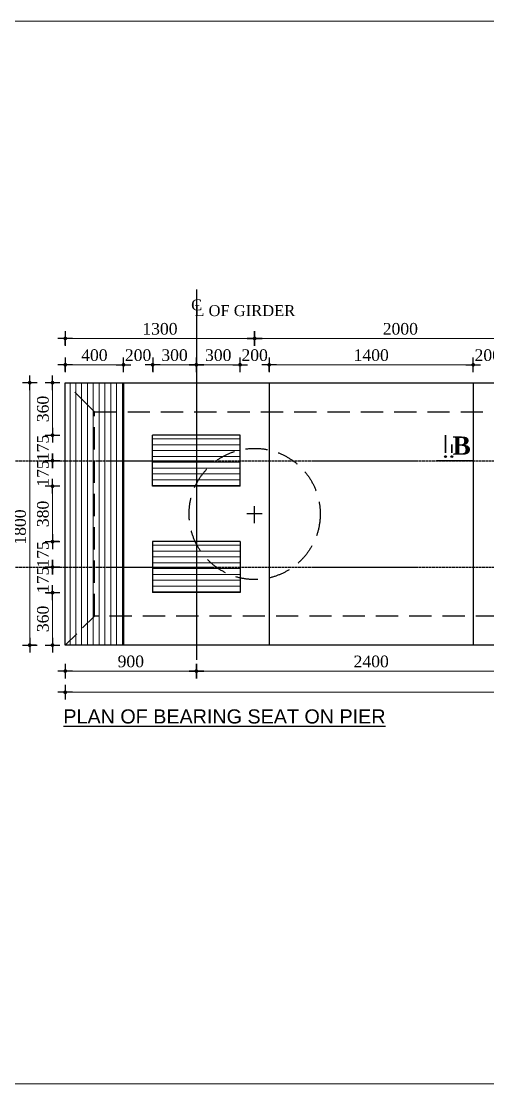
# Model space of a CAD drawing. Header units: millimetres. Extents: x -29779 to 80452, y -13100 to 39577.
# Drawn here: x 56136 to 59338, y 14511 to 21799 of the extents above; entities that cross this region are included whole.
import ezdxf

# ---------------------------------------------------------------- set-up
doc = ezdxf.new("R2010")
doc.units = ezdxf.units.MM
doc.header["$LTSCALE"] = 3
doc.linetypes.add('CENTER', pattern=[50.8, 31.75, -6.35, 6.35, -6.35])
doc.linetypes.add('DASHED', pattern=[19.05, 12.7, -6.35])
for name, color, linetype in [('Center Line', 34, 'Continuous'), ('dim', 4, 'Continuous'), ('Text', 7, 'Continuous')]:
    doc.layers.add(name, color=color, linetype=linetype)
for name, color, linetype, lineweight in [('Dimision', 4, 'Continuous', 13), ('hatch', 253, 'Continuous', 13), ('Pire Line', 11, 'Continuous', 30)]:
    doc.layers.add(name, color=color, linetype=linetype, lineweight=lineweight)
doc.styles.add('Arial', font='arial.ttf', dxfattribs={"height": 85})
doc.styles.get("Standard").update_dxf_attribs({"font": 'times.ttf'})
doc.dimstyles.new('Copy of ISO-90', dxfattribs={"dimtxt": 90, "dimasz": 0.7, "dimexe": 1, "dimexo": 60, "dimgap": 75, "dimtad": 1, "dimdec": 0, "dimlfac": -1, "dimzin": 1, "dimdsep": 46, "dimtxsty": 'Standard', "dimblk": 'DIM', "dimcen": 60, "dimclrd": 256, "dimclre": 256, "dimclrt": 256, "dimadec": 0, "dimazin": 0, "dimtfac": 1, "dimtdec": 0, "dimtix": 1, "dimtofl": 0, "dimtmove": 0, "dimatfit": 3, "dimldrblk": 'DOT', "dimfxl": 60, "dimfxlon": 1, "dimtolj": 1, "dimlwd": -1, "dimarcsym": 0})

# ---------------------------------------------------------------- blocks, each defined once
blk = doc.blocks.new('DIM')
at = {"layer": 'dim'}
for p, q in [((-101, 0), (101, 0)), ((0, -101), (0, 101))]:
    blk.add_line(p, q, dxfattribs=at)
at = {"layer": 'dim', "const_width": 25.4}
blk.add_lwpolyline([(-13, 0, 1), (13, 0, 1)], format="xyb", close=True, dxfattribs=at)
blk = doc.blocks.new('*D244')
at = {"layer": 'Defpoints', "color": 0, "linetype": 'Continuous', "ltscale": 0.1, "transparency": 16777216}
for p in [(56438.3, 17514.7), (57338.3, 17452.2), (57338.3, 17341.9)]:
    blk.add_point(p, dxfattribs=at)
at = {"layer": 'Dimision', "linetype": 'Continuous', "lineweight": -2, "ltscale": 0.1, "transparency": 16777216}
for p, q in [((56438.3, 17386.9), (56438.3, 17340.9)), ((57338.3, 17386.9), (57338.3, 17340.9))]:
    blk.add_line(p, q, dxfattribs=at)
at = {"layer": 'Dimision', "linetype": 'Continuous', "ltscale": 0.1, "transparency": 16777216}
blk.add_line((56438.8, 17341.9), (57337.8, 17341.9), dxfattribs=at)
at = {"layer": 'Dimision', "linetype": 'Continuous', "ltscale": 0.1, "transparency": 16777216, "xscale": 0.5, "yscale": 0.5, "zscale": 0.5, "rotation": 180}
blk.add_blockref('DIM', (56438.3, 17341.9), dxfattribs=at)
at = {"layer": 'Dimision', "linetype": 'Continuous', "ltscale": 0.1, "transparency": 16777216, "xscale": 0.5, "yscale": 0.5, "zscale": 0.5}
blk.add_blockref('DIM', (57338.3, 17341.9), dxfattribs=at)
at = {"layer": 'Dimision', "linetype": 'Continuous', "ltscale": 0.1, "transparency": 16777216, "insert": (56888.3, 17407.7), "char_height": 80, "attachment_point": 5}
blk.add_mtext('\\A1;900', dxfattribs=at)
blk = doc.blocks.new('_Dot')
at = {"color": 0, "linetype": 'ByBlock', "lineweight": -2}
blk.add_line((-0.5, 0), (-1, 0), dxfattribs=at)
at = {"color": 0, "linetype": 'ByBlock', "const_width": 0.5}
blk.add_lwpolyline([(-0.25, 0, 1), (0.25, 0, 1)], format="xyb", close=True, dxfattribs=at)
blk = doc.blocks.new('*D245')
at = {"layer": 'Defpoints', "color": 0, "linetype": 'Continuous', "ltscale": 0.1, "transparency": 16777216}
for p in [(57338.3, 17452.2), (59738.3, 17452.2), (59738.3, 17341.9)]:
    blk.add_point(p, dxfattribs=at)
at = {"layer": 'Dimision', "linetype": 'Continuous', "lineweight": -2, "ltscale": 0.1, "transparency": 16777216}
for p, q in [((57338.3, 17386.9), (57338.3, 17340.9)), ((59738.3, 17386.9), (59738.3, 17340.9))]:
    blk.add_line(p, q, dxfattribs=at)
at = {"layer": 'Dimision', "linetype": 'Continuous', "ltscale": 0.1, "transparency": 16777216}
blk.add_line((57338.8, 17341.9), (59737.8, 17341.9), dxfattribs=at)
at = {"layer": 'Dimision', "linetype": 'Continuous', "ltscale": 0.1, "transparency": 16777216, "xscale": 0.5, "yscale": 0.5, "zscale": 0.5, "rotation": 180}
blk.add_blockref('DIM', (57338.3, 17341.9), dxfattribs=at)
at = {"layer": 'Dimision', "linetype": 'Continuous', "ltscale": 0.1, "transparency": 16777216, "xscale": 0.5, "yscale": 0.5, "zscale": 0.5}
blk.add_blockref('DIM', (59738.3, 17341.9), dxfattribs=at)
at = {"layer": 'Dimision', "linetype": 'Continuous', "ltscale": 0.1, "transparency": 16777216, "insert": (58538.3, 17407.6), "char_height": 80, "attachment_point": 5}
blk.add_mtext('\\A1;2400', dxfattribs=at)
blk = doc.blocks.new('*D248')
at = {"layer": 'Defpoints', "color": 0, "linetype": 'Continuous', "ltscale": 0.1, "transparency": 16777216}
for p in [(56438.3, 17412.7), (63038.3, 17412.7), (63038.3, 17196.5)]:
    blk.add_point(p, dxfattribs=at)
at = {"layer": 'Dimision', "linetype": 'Continuous', "lineweight": -2, "ltscale": 0.1, "transparency": 16777216}
for p, q in [((56438.3, 17241.5), (56438.3, 17195.5)), ((63038.3, 17241.5), (63038.3, 17195.5))]:
    blk.add_line(p, q, dxfattribs=at)
at = {"layer": 'Dimision', "linetype": 'Continuous', "ltscale": 0.1, "transparency": 16777216}
blk.add_line((56438.8, 17196.5), (63037.8, 17196.5), dxfattribs=at)
at = {"layer": 'Dimision', "linetype": 'Continuous', "ltscale": 0.1, "transparency": 16777216, "xscale": 0.5, "yscale": 0.5, "zscale": 0.5, "rotation": 180}
blk.add_blockref('DIM', (56438.3, 17196.5), dxfattribs=at)
at = {"layer": 'Dimision', "linetype": 'Continuous', "ltscale": 0.1, "transparency": 16777216, "xscale": 0.5, "yscale": 0.5, "zscale": 0.5}
blk.add_blockref('DIM', (63038.3, 17196.5), dxfattribs=at)
at = {"layer": 'Dimision', "linetype": 'Continuous', "ltscale": 0.1, "transparency": 16777216, "insert": (59738.3, 17262.2), "char_height": 80, "attachment_point": 5}
blk.add_mtext('\\A1;6600', dxfattribs=at)
blk = doc.blocks.new('*D250')
at = {"layer": 'Defpoints', "color": 0, "linetype": 'Continuous', "ltscale": 0.1, "transparency": 16777216}
for p in [(57738.3, 19623.4), (56438.3, 19319.8), (57738.3, 18472.3)]:
    blk.add_point(p, dxfattribs=at)
at = {"layer": 'Dimision', "linetype": 'Continuous', "lineweight": -2, "ltscale": 0.1, "transparency": 16777216}
for p, q in [((56438.3, 19578.4), (56438.3, 19624.4)), ((57738.3, 19578.4), (57738.3, 19624.4))]:
    blk.add_line(p, q, dxfattribs=at)
at = {"layer": 'Dimision', "linetype": 'Continuous', "ltscale": 0.1, "transparency": 16777216}
blk.add_line((56438.8, 19623.4), (57737.8, 19623.4), dxfattribs=at)
at = {"layer": 'Dimision', "linetype": 'Continuous', "ltscale": 0.1, "transparency": 16777216, "xscale": 0.5, "yscale": 0.5, "zscale": 0.5, "rotation": 180}
blk.add_blockref('DIM', (56438.3, 19623.4), dxfattribs=at)
at = {"layer": 'Dimision', "linetype": 'Continuous', "ltscale": 0.1, "transparency": 16777216, "xscale": 0.5, "yscale": 0.5, "zscale": 0.5}
blk.add_blockref('DIM', (57738.3, 19623.4), dxfattribs=at)
at = {"layer": 'Dimision', "linetype": 'Continuous', "ltscale": 0.1, "transparency": 16777216, "insert": (57088.3, 19689.1), "char_height": 80, "attachment_point": 5}
blk.add_mtext('\\A1;1300', dxfattribs=at)
blk = doc.blocks.new('*D251')
at = {"layer": 'Defpoints', "color": 0, "linetype": 'Continuous', "ltscale": 0.1, "transparency": 16777216}
for p in [(59738.3, 19623.4), (57738.3, 18472.3), (59738.3, 18472.3)]:
    blk.add_point(p, dxfattribs=at)
at = {"layer": 'Dimision', "linetype": 'Continuous', "lineweight": -2, "ltscale": 0.1, "transparency": 16777216}
for p, q in [((57738.3, 19578.4), (57738.3, 19624.4)), ((59738.3, 19578.4), (59738.3, 19624.4))]:
    blk.add_line(p, q, dxfattribs=at)
at = {"layer": 'Dimision', "linetype": 'Continuous', "ltscale": 0.1, "transparency": 16777216}
blk.add_line((57738.8, 19623.4), (59737.8, 19623.4), dxfattribs=at)
at = {"layer": 'Dimision', "linetype": 'Continuous', "ltscale": 0.1, "transparency": 16777216, "xscale": 0.5, "yscale": 0.5, "zscale": 0.5, "rotation": 180}
blk.add_blockref('DIM', (57738.3, 19623.4), dxfattribs=at)
at = {"layer": 'Dimision', "linetype": 'Continuous', "ltscale": 0.1, "transparency": 16777216, "xscale": 0.5, "yscale": 0.5, "zscale": 0.5}
blk.add_blockref('DIM', (59738.3, 19623.4), dxfattribs=at)
at = {"layer": 'Dimision', "linetype": 'Continuous', "ltscale": 0.1, "transparency": 16777216, "insert": (58738.3, 19689.1), "char_height": 80, "attachment_point": 5}
blk.add_mtext('\\A1;2000', dxfattribs=at)
blk = doc.blocks.new('*D274')
at = {"layer": 'Defpoints', "color": 0, "linetype": 'Continuous', "ltscale": 0.1, "transparency": 16777216}
for p in [(57038.4, 19442.9), (57338.4, 19052.8), (57038.4, 18956.4)]:
    blk.add_point(p, dxfattribs=at)
at = {"layer": 'Dimision', "linetype": 'Continuous', "lineweight": -2, "ltscale": 0.1, "transparency": 16777216}
for p, q in [((57038.4, 19397.9), (57038.4, 19443.9)), ((57338.4, 19397.9), (57338.4, 19443.9))]:
    blk.add_line(p, q, dxfattribs=at)
at = {"layer": 'Dimision', "linetype": 'Continuous', "ltscale": 0.1, "transparency": 16777216}
blk.add_line((57337.9, 19442.9), (57038.9, 19442.9), dxfattribs=at)
at = {"layer": 'Dimision', "linetype": 'Continuous', "ltscale": 0.1, "transparency": 16777216, "xscale": 0.5, "yscale": 0.5, "zscale": 0.5, "rotation": 180}
blk.add_blockref('DIM', (57038.4, 19442.9), dxfattribs=at)
at = {"layer": 'Dimision', "linetype": 'Continuous', "ltscale": 0.1, "transparency": 16777216, "xscale": 0.5, "yscale": 0.5, "zscale": 0.5}
blk.add_blockref('DIM', (57338.4, 19442.9), dxfattribs=at)
at = {"layer": 'Dimision', "linetype": 'Continuous', "ltscale": 0.1, "transparency": 16777216, "insert": (57188.4, 19508.6), "char_height": 80, "attachment_point": 5}
blk.add_mtext('\\A1;300', dxfattribs=at)
blk = doc.blocks.new('*D275')
at = {"layer": 'Defpoints', "color": 0, "linetype": 'Continuous', "ltscale": 0.1, "transparency": 16777216}
for p in [(56194.4, 19319.8), (56414.3, 19319.8), (56368.6, 17519.8)]:
    blk.add_point(p, dxfattribs=at)
at = {"layer": 'Dimision', "linetype": 'Continuous', "lineweight": -2, "ltscale": 0.1, "transparency": 16777216}
for p, q in [((56239.4, 19319.8), (56193.4, 19319.8)), ((56239.4, 17519.8), (56193.4, 17519.8))]:
    blk.add_line(p, q, dxfattribs=at)
at = {"layer": 'Dimision', "linetype": 'Continuous', "ltscale": 0.1, "transparency": 16777216}
blk.add_line((56194.4, 17520.3), (56194.4, 19319.3), dxfattribs=at)
at = {"layer": 'Dimision', "linetype": 'Continuous', "ltscale": 0.1, "transparency": 16777216, "xscale": 0.5, "yscale": 0.5, "zscale": 0.5}
for p, rotation in [((56194.4, 19319.8), 90), ((56194.4, 17519.8), 270)]:
    blk.add_blockref('DIM', p, dxfattribs=dict(at, rotation=rotation))
at = {"layer": 'Dimision', "linetype": 'Continuous', "ltscale": 0.1, "transparency": 16777216, "insert": (56128.7, 18330), "char_height": 80, "attachment_point": 5, "rotation": 90}
blk.add_mtext('\\A1;1800', dxfattribs=at)
blk = doc.blocks.new('*D276')
at = {"layer": 'Defpoints', "color": 0, "linetype": 'Continuous', "ltscale": 0.1, "transparency": 16777216}
for p in [(56350.9, 18609.8), (56401.6, 18609.8), (57188.3, 18229.8)]:
    blk.add_point(p, dxfattribs=at)
at = {"layer": 'Dimision', "linetype": 'Continuous', "lineweight": -2, "ltscale": 0.1, "transparency": 16777216}
for p, q in [((56350.9, 18609.8), (56349.9, 18609.8)), ((56395.9, 18229.8), (56349.9, 18229.8))]:
    blk.add_line(p, q, dxfattribs=at)
at = {"layer": 'Dimision', "linetype": 'Continuous', "ltscale": 0.1, "transparency": 16777216}
blk.add_line((56350.9, 18230.3), (56350.9, 18609.3), dxfattribs=at)
at = {"layer": 'Dimision', "linetype": 'Continuous', "ltscale": 0.1, "transparency": 16777216, "xscale": 0.5, "yscale": 0.5, "zscale": 0.5}
for p, rotation in [((56350.9, 18609.8), 90), ((56350.9, 18229.8), 270)]:
    blk.add_blockref('DIM', p, dxfattribs=dict(at, rotation=rotation))
at = {"layer": 'Dimision', "linetype": 'Continuous', "ltscale": 0.1, "transparency": 16777216, "insert": (56285.2, 18419.8), "char_height": 80, "attachment_point": 5, "rotation": 90}
blk.add_mtext('\\A1;380', dxfattribs=at)
blk = doc.blocks.new('*D277')
at = {"layer": 'Defpoints', "color": 0, "linetype": 'Continuous', "ltscale": 0.1, "transparency": 16777216}
for p in [(56350.9, 18959.8), (56350.9, 18784.8), (56350.9, 18784.8)]:
    blk.add_point(p, dxfattribs=at)
at = {"layer": 'Dimision', "linetype": 'Continuous', "ltscale": 0.1, "transparency": 16777216}
for p, q in [((56350.9, 18960.3), (56350.9, 18960.8)), ((56350.9, 18784.3), (56350.9, 18783.8))]:
    blk.add_line(p, q, dxfattribs=at)
at = {"layer": 'Dimision', "linetype": 'Continuous', "lineweight": -2, "ltscale": 0.1, "transparency": 16777216}
for p, q in [((56350.9, 18959.8), (56351.9, 18959.8)), ((56350.9, 18784.8), (56351.9, 18784.8))]:
    blk.add_line(p, q, dxfattribs=at)
at = {"layer": 'Dimision', "linetype": 'Continuous', "ltscale": 0.1, "transparency": 16777216, "xscale": 0.5, "yscale": 0.5, "zscale": 0.5}
for p, rotation in [((56350.9, 18959.8), 270), ((56350.9, 18784.8), 90)]:
    blk.add_blockref('DIM', p, dxfattribs=dict(at, rotation=rotation))
at = {"layer": 'Dimision', "linetype": 'Continuous', "ltscale": 0.1, "transparency": 16777216, "insert": (56285.1, 18872.3), "char_height": 80, "attachment_point": 5, "rotation": 90}
blk.add_mtext('\\A1;175', dxfattribs=at)
blk = doc.blocks.new('*D278')
at = {"layer": 'Defpoints', "color": 0, "linetype": 'Continuous', "ltscale": 0.1, "transparency": 16777216}
for p in [(56350.9, 18784.8), (56350.9, 18784.8), (56350.9, 18609.8)]:
    blk.add_point(p, dxfattribs=at)
at = {"layer": 'Dimision', "linetype": 'Continuous', "ltscale": 0.1, "transparency": 16777216}
for p, q in [((56350.9, 18785.3), (56350.9, 18785.8)), ((56350.9, 18609.3), (56350.9, 18608.8))]:
    blk.add_line(p, q, dxfattribs=at)
at = {"layer": 'Dimision', "linetype": 'Continuous', "lineweight": -2, "ltscale": 0.1, "transparency": 16777216}
for p, q in [((56350.9, 18784.8), (56351.9, 18784.8)), ((56350.9, 18609.8), (56351.9, 18609.8))]:
    blk.add_line(p, q, dxfattribs=at)
at = {"layer": 'Dimision', "linetype": 'Continuous', "ltscale": 0.1, "transparency": 16777216, "xscale": 0.5, "yscale": 0.5, "zscale": 0.5}
for p, rotation in [((56350.9, 18784.8), 270), ((56350.9, 18609.8), 90)]:
    blk.add_blockref('DIM', p, dxfattribs=dict(at, rotation=rotation))
at = {"layer": 'Dimision', "linetype": 'Continuous', "ltscale": 0.1, "transparency": 16777216, "insert": (56285.1, 18697.3), "char_height": 80, "attachment_point": 5, "rotation": 90}
blk.add_mtext('\\A1;175', dxfattribs=at)
blk = doc.blocks.new('*D279')
at = {"layer": 'Defpoints', "color": 0, "linetype": 'Continuous', "ltscale": 0.1, "transparency": 16777216}
for p in [(56350.9, 19319.8), (56350.9, 19319.8), (56176.1, 18959.8)]:
    blk.add_point(p, dxfattribs=at)
at = {"layer": 'Dimision', "linetype": 'Continuous', "lineweight": -2, "ltscale": 0.1, "transparency": 16777216}
for p, q in [((56350.9, 19319.8), (56351.9, 19319.8)), ((56305.9, 18959.8), (56351.9, 18959.8))]:
    blk.add_line(p, q, dxfattribs=at)
at = {"layer": 'Dimision', "linetype": 'Continuous', "ltscale": 0.1, "transparency": 16777216}
blk.add_line((56350.9, 18960.3), (56350.9, 19319.3), dxfattribs=at)
at = {"layer": 'Dimision', "linetype": 'Continuous', "ltscale": 0.1, "transparency": 16777216, "xscale": 0.5, "yscale": 0.5, "zscale": 0.5}
for p, rotation in [((56350.9, 19319.8), 90), ((56350.9, 18959.8), 270)]:
    blk.add_blockref('DIM', p, dxfattribs=dict(at, rotation=rotation))
at = {"layer": 'Dimision', "linetype": 'Continuous', "ltscale": 0.1, "transparency": 16777216, "insert": (56285.2, 19139.8), "char_height": 80, "attachment_point": 5, "rotation": 90}
blk.add_mtext('\\A1;360', dxfattribs=at)
blk = doc.blocks.new('*D280')
at = {"layer": 'Defpoints', "color": 0, "linetype": 'Continuous', "ltscale": 0.1, "transparency": 16777216}
for p in [(56350.9, 18229.8), (56350.9, 18054.8), (56350.9, 18054.8)]:
    blk.add_point(p, dxfattribs=at)
at = {"layer": 'Dimision', "linetype": 'Continuous', "ltscale": 0.1, "transparency": 16777216}
for p, q in [((56350.9, 18230.3), (56350.9, 18230.8)), ((56350.9, 18054.3), (56350.9, 18053.8))]:
    blk.add_line(p, q, dxfattribs=at)
at = {"layer": 'Dimision', "linetype": 'Continuous', "lineweight": -2, "ltscale": 0.1, "transparency": 16777216}
for p, q in [((56350.9, 18229.8), (56351.9, 18229.8)), ((56350.9, 18054.8), (56351.9, 18054.8))]:
    blk.add_line(p, q, dxfattribs=at)
at = {"layer": 'Dimision', "linetype": 'Continuous', "ltscale": 0.1, "transparency": 16777216, "xscale": 0.5, "yscale": 0.5, "zscale": 0.5}
for p, rotation in [((56350.9, 18229.8), 270), ((56350.9, 18054.8), 90)]:
    blk.add_blockref('DIM', p, dxfattribs=dict(at, rotation=rotation))
at = {"layer": 'Dimision', "linetype": 'Continuous', "ltscale": 0.1, "transparency": 16777216, "insert": (56285.1, 18142.3), "char_height": 80, "attachment_point": 5, "rotation": 90}
blk.add_mtext('\\A1;175', dxfattribs=at)
blk = doc.blocks.new('*D281')
at = {"layer": 'Defpoints', "color": 0, "linetype": 'Continuous', "ltscale": 0.1, "transparency": 16777216}
for p in [(56350.9, 18054.8), (56350.9, 18054.8), (56350.9, 17879.8)]:
    blk.add_point(p, dxfattribs=at)
at = {"layer": 'Dimision', "linetype": 'Continuous', "ltscale": 0.1, "transparency": 16777216}
for p, q in [((56350.9, 18055.3), (56350.9, 18055.8)), ((56350.9, 17879.3), (56350.9, 17878.8))]:
    blk.add_line(p, q, dxfattribs=at)
at = {"layer": 'Dimision', "linetype": 'Continuous', "lineweight": -2, "ltscale": 0.1, "transparency": 16777216}
for p, q in [((56350.9, 18054.8), (56351.9, 18054.8)), ((56350.9, 17879.8), (56351.9, 17879.8))]:
    blk.add_line(p, q, dxfattribs=at)
at = {"layer": 'Dimision', "linetype": 'Continuous', "ltscale": 0.1, "transparency": 16777216, "xscale": 0.5, "yscale": 0.5, "zscale": 0.5}
for p, rotation in [((56350.9, 18054.8), 270), ((56350.9, 17879.8), 90)]:
    blk.add_blockref('DIM', p, dxfattribs=dict(at, rotation=rotation))
at = {"layer": 'Dimision', "linetype": 'Continuous', "ltscale": 0.1, "transparency": 16777216, "insert": (56285.1, 17967.3), "char_height": 80, "attachment_point": 5, "rotation": 90}
blk.add_mtext('\\A1;175', dxfattribs=at)
blk = doc.blocks.new('*D282')
at = {"layer": 'Defpoints', "color": 0, "linetype": 'Continuous', "ltscale": 0.1, "transparency": 16777216}
for p in [(56176.1, 17879.8), (56350.9, 17519.8), (56350.9, 17519.8)]:
    blk.add_point(p, dxfattribs=at)
at = {"layer": 'Dimision', "linetype": 'Continuous', "lineweight": -2, "ltscale": 0.1, "transparency": 16777216}
for p, q in [((56305.9, 17879.8), (56351.9, 17879.8)), ((56350.9, 17519.8), (56351.9, 17519.8))]:
    blk.add_line(p, q, dxfattribs=at)
at = {"layer": 'Dimision', "linetype": 'Continuous', "ltscale": 0.1, "transparency": 16777216}
blk.add_line((56350.9, 17879.3), (56350.9, 17520.3), dxfattribs=at)
at = {"layer": 'Dimision', "linetype": 'Continuous', "ltscale": 0.1, "transparency": 16777216, "xscale": 0.5, "yscale": 0.5, "zscale": 0.5}
for p, rotation in [((56350.9, 17879.8), 90), ((56350.9, 17519.8), 270)]:
    blk.add_blockref('DIM', p, dxfattribs=dict(at, rotation=rotation))
at = {"layer": 'Dimision', "linetype": 'Continuous', "ltscale": 0.1, "transparency": 16777216, "insert": (56285.2, 17699.8), "char_height": 80, "attachment_point": 5, "rotation": 90}
blk.add_mtext('\\A1;360', dxfattribs=at)
blk = doc.blocks.new('*D351')
at = {"layer": 'Defpoints', "color": 0, "linetype": 'Continuous', "ltscale": 0.1, "transparency": 16777216}
for p in [(56838.3, 19442.9), (56838.3, 19319.8), (57038.4, 18956.4)]:
    blk.add_point(p, dxfattribs=at)
at = {"layer": 'Dimision', "linetype": 'Continuous', "ltscale": 0.1, "transparency": 16777216}
for p, q in [((56837.8, 19442.9), (56837.3, 19442.9)), ((57038.9, 19442.9), (57039.4, 19442.9))]:
    blk.add_line(p, q, dxfattribs=at)
at = {"layer": 'Dimision', "linetype": 'Continuous', "lineweight": -2, "ltscale": 0.1, "transparency": 16777216}
for p, q in [((56838.3, 19397.9), (56838.3, 19443.9)), ((57038.4, 19397.9), (57038.4, 19443.9))]:
    blk.add_line(p, q, dxfattribs=at)
at = {"layer": 'Dimision', "linetype": 'Continuous', "ltscale": 0.1, "transparency": 16777216, "xscale": 0.5, "yscale": 0.5, "zscale": 0.5}
blk.add_blockref('DIM', (56838.3, 19442.9), dxfattribs=at)
at = {"layer": 'Dimision', "linetype": 'Continuous', "ltscale": 0.1, "transparency": 16777216, "xscale": 0.5, "yscale": 0.5, "zscale": 0.5, "rotation": 180}
blk.add_blockref('DIM', (57038.4, 19442.9), dxfattribs=at)
at = {"layer": 'Dimision', "linetype": 'Continuous', "ltscale": 0.1, "transparency": 16777216, "insert": (56938.3, 19508.6), "char_height": 80, "attachment_point": 5}
blk.add_mtext('\\A1;200', dxfattribs=at)
blk = doc.blocks.new('*D352')
at = {"layer": 'Defpoints', "color": 0, "linetype": 'Continuous', "ltscale": 0.1, "transparency": 16777216}
for p in [(56438.3, 19442.9), (56438.3, 19319.8), (56838.3, 19319.8)]:
    blk.add_point(p, dxfattribs=at)
at = {"layer": 'Dimision', "linetype": 'Continuous', "lineweight": -2, "ltscale": 0.1, "transparency": 16777216}
for p, q in [((56438.3, 19397.9), (56438.3, 19443.9)), ((56838.3, 19397.9), (56838.3, 19443.9))]:
    blk.add_line(p, q, dxfattribs=at)
at = {"layer": 'Dimision', "linetype": 'Continuous', "ltscale": 0.1, "transparency": 16777216}
blk.add_line((56837.8, 19442.9), (56438.8, 19442.9), dxfattribs=at)
at = {"layer": 'Dimision', "linetype": 'Continuous', "ltscale": 0.1, "transparency": 16777216, "xscale": 0.5, "yscale": 0.5, "zscale": 0.5, "rotation": 180}
blk.add_blockref('DIM', (56438.3, 19442.9), dxfattribs=at)
at = {"layer": 'Dimision', "linetype": 'Continuous', "ltscale": 0.1, "transparency": 16777216, "xscale": 0.5, "yscale": 0.5, "zscale": 0.5}
blk.add_blockref('DIM', (56838.3, 19442.9), dxfattribs=at)
at = {"layer": 'Dimision', "linetype": 'Continuous', "ltscale": 0.1, "transparency": 16777216, "insert": (56638.3, 19508.6), "char_height": 80, "attachment_point": 5}
blk.add_mtext('\\A1;400', dxfattribs=at)
blk = doc.blocks.new('*D353')
at = {"layer": 'Defpoints', "color": 0, "linetype": 'Continuous', "ltscale": 0.1, "transparency": 16777216}
for p in [(57638.3, 19442.9), (57338.4, 19052.8), (57638.3, 18959.8)]:
    blk.add_point(p, dxfattribs=at)
at = {"layer": 'Dimision', "linetype": 'Continuous', "lineweight": -2, "ltscale": 0.1, "transparency": 16777216}
for p, q in [((57338.4, 19397.9), (57338.4, 19443.9)), ((57638.3, 19397.9), (57638.3, 19443.9))]:
    blk.add_line(p, q, dxfattribs=at)
at = {"layer": 'Dimision', "linetype": 'Continuous', "ltscale": 0.1, "transparency": 16777216}
blk.add_line((57338.9, 19442.9), (57637.8, 19442.9), dxfattribs=at)
at = {"layer": 'Dimision', "linetype": 'Continuous', "ltscale": 0.1, "transparency": 16777216, "xscale": 0.5, "yscale": 0.5, "zscale": 0.5, "rotation": 180}
blk.add_blockref('DIM', (57338.4, 19442.9), dxfattribs=at)
at = {"layer": 'Dimision', "linetype": 'Continuous', "ltscale": 0.1, "transparency": 16777216, "xscale": 0.5, "yscale": 0.5, "zscale": 0.5}
blk.add_blockref('DIM', (57638.3, 19442.9), dxfattribs=at)
at = {"layer": 'Dimision', "linetype": 'Continuous', "ltscale": 0.1, "transparency": 16777216, "insert": (57488.3, 19508.6), "char_height": 80, "attachment_point": 5}
blk.add_mtext('\\A1;300', dxfattribs=at)
blk = doc.blocks.new('*D354')
at = {"layer": 'Defpoints', "color": 0, "linetype": 'Continuous', "ltscale": 0.1, "transparency": 16777216}
for p in [(57838.3, 19442.9), (57838.3, 19319.8), (57638.3, 18959.8)]:
    blk.add_point(p, dxfattribs=at)
at = {"layer": 'Dimision', "linetype": 'Continuous', "ltscale": 0.1, "transparency": 16777216}
for p, q in [((57637.8, 19442.9), (57637.3, 19442.9)), ((57838.8, 19442.9), (57839.3, 19442.9))]:
    blk.add_line(p, q, dxfattribs=at)
at = {"layer": 'Dimision', "linetype": 'Continuous', "lineweight": -2, "ltscale": 0.1, "transparency": 16777216}
for p, q in [((57638.3, 19397.9), (57638.3, 19443.9)), ((57838.3, 19397.9), (57838.3, 19443.9))]:
    blk.add_line(p, q, dxfattribs=at)
at = {"layer": 'Dimision', "linetype": 'Continuous', "ltscale": 0.1, "transparency": 16777216, "xscale": 0.5, "yscale": 0.5, "zscale": 0.5}
blk.add_blockref('DIM', (57638.3, 19442.9), dxfattribs=at)
at = {"layer": 'Dimision', "linetype": 'Continuous', "ltscale": 0.1, "transparency": 16777216, "xscale": 0.5, "yscale": 0.5, "zscale": 0.5, "rotation": 180}
blk.add_blockref('DIM', (57838.3, 19442.9), dxfattribs=at)
at = {"layer": 'Dimision', "linetype": 'Continuous', "ltscale": 0.1, "transparency": 16777216, "insert": (57738.3, 19508.6), "char_height": 80, "attachment_point": 5}
blk.add_mtext('\\A1;200', dxfattribs=at)
blk = doc.blocks.new('*D355')
at = {"layer": 'Defpoints', "color": 0, "linetype": 'Continuous', "ltscale": 0.1, "transparency": 16777216}
for p in [(59238.3, 19442.9), (57838.3, 19319.8), (59238.3, 19319.8)]:
    blk.add_point(p, dxfattribs=at)
at = {"layer": 'Dimision', "linetype": 'Continuous', "lineweight": -2, "ltscale": 0.1, "transparency": 16777216}
for p, q in [((57838.3, 19397.9), (57838.3, 19443.9)), ((59238.3, 19397.9), (59238.3, 19443.9))]:
    blk.add_line(p, q, dxfattribs=at)
at = {"layer": 'Dimision', "linetype": 'Continuous', "ltscale": 0.1, "transparency": 16777216}
blk.add_line((57838.8, 19442.9), (59237.8, 19442.9), dxfattribs=at)
at = {"layer": 'Dimision', "linetype": 'Continuous', "ltscale": 0.1, "transparency": 16777216, "xscale": 0.5, "yscale": 0.5, "zscale": 0.5, "rotation": 180}
blk.add_blockref('DIM', (57838.3, 19442.9), dxfattribs=at)
at = {"layer": 'Dimision', "linetype": 'Continuous', "ltscale": 0.1, "transparency": 16777216, "xscale": 0.5, "yscale": 0.5, "zscale": 0.5}
blk.add_blockref('DIM', (59238.3, 19442.9), dxfattribs=at)
at = {"layer": 'Dimision', "linetype": 'Continuous', "ltscale": 0.1, "transparency": 16777216, "insert": (58538.3, 19508.6), "char_height": 80, "attachment_point": 5}
blk.add_mtext('\\A1;1400', dxfattribs=at)
blk = doc.blocks.new('*D356')
at = {"layer": 'Defpoints', "color": 0, "linetype": 'Continuous', "ltscale": 0.1, "transparency": 16777216}
for p in [(59438.3, 19442.9), (59238.3, 19319.8), (59438.3, 18959.8)]:
    blk.add_point(p, dxfattribs=at)
at = {"layer": 'Dimision', "linetype": 'Continuous', "ltscale": 0.1, "transparency": 16777216}
for p, q in [((59237.8, 19442.9), (59237.3, 19442.9)), ((59438.8, 19442.9), (59439.3, 19442.9))]:
    blk.add_line(p, q, dxfattribs=at)
at = {"layer": 'Dimision', "linetype": 'Continuous', "lineweight": -2, "ltscale": 0.1, "transparency": 16777216}
for p, q in [((59238.3, 19397.9), (59238.3, 19443.9)), ((59438.3, 19397.9), (59438.3, 19443.9))]:
    blk.add_line(p, q, dxfattribs=at)
at = {"layer": 'Dimision', "linetype": 'Continuous', "ltscale": 0.1, "transparency": 16777216, "xscale": 0.5, "yscale": 0.5, "zscale": 0.5}
blk.add_blockref('DIM', (59238.3, 19442.9), dxfattribs=at)
at = {"layer": 'Dimision', "linetype": 'Continuous', "ltscale": 0.1, "transparency": 16777216, "xscale": 0.5, "yscale": 0.5, "zscale": 0.5, "rotation": 180}
blk.add_blockref('DIM', (59438.3, 19442.9), dxfattribs=at)
at = {"layer": 'Dimision', "linetype": 'Continuous', "ltscale": 0.1, "transparency": 16777216, "insert": (59338.3, 19508.6), "char_height": 80, "attachment_point": 5}
blk.add_mtext('\\A1;200', dxfattribs=at)

msp = doc.modelspace()

# ---------------------------------------------------------------- hatches: boundary and pattern name
at = {"layer": 'hatch', "ltscale": 10}
h = msp.add_hatch(dxfattribs=at)
h.set_pattern_fill('_USER', color=256, scale=40, angle=90, style=0, pattern_type=0)
h.set_pattern_definition([(90, (58070.934, 10438.13), (-40, 2e-15), [])])
h.paths.add_polyline_path([(56838.28, 19269.81), (56513.28, 19269.81), (56513.28, 18894.81), (56838.28, 18894.81)])
h.paths.add_polyline_path([(56513.28, 19269.81), (56438.28, 19344.81), (56438.28, 18894.81), (56513.28, 18894.81)])
h.paths.add_polyline_path([(56838.28, 18894.81), (56513.28, 18894.81), (56513.28, 17944.81), (56838.28, 17944.81)])
h.paths.add_polyline_path([(56513.28, 18894.81), (56438.28, 18894.81), (56438.28, 17944.81), (56513.28, 17944.81)])
h.paths.add_polyline_path([(56838.28, 17944.81), (56513.28, 17944.81), (56513.28, 17569.81), (56838.28, 17569.81)])
h.paths.add_polyline_path([(56513.28, 17944.81), (56438.28, 17944.81), (56438.28, 17494.81), (56513.28, 17569.81)])
h.paths.add_polyline_path([(56463.28, 17519.81), (56838.28, 17519.81), (56838.28, 17569.81), (56513.28, 17569.81)])
h.paths.add_polyline_path([(56838.28, 19319.81), (56463.28, 19319.81), (56513.28, 19269.81), (56838.28, 19269.81)])
h = msp.add_hatch(dxfattribs=at)
h.set_pattern_fill('_USER', color=256, scale=40, style=0, pattern_type=0)
h.set_pattern_definition([(0, (143285.124, -183185.453), (0, 40), [])])
h.paths.add_polyline_path([(57638.28, 18609.81), (57638.28, 18959.81), (57038.28, 18959.81), (57038.28, 18609.81)])
h = msp.add_hatch(dxfattribs=at)
h.set_pattern_fill('_USER', color=256, scale=40, style=0, pattern_type=0)
h.set_pattern_definition([(0, (143285.124, -183915.453), (0, 40), [])])
h.paths.add_polyline_path([(57638.28, 17879.81), (57638.28, 18229.81), (57038.28, 18229.81), (57038.28, 17879.81)])
at = {"layer": 'Text', "linetype": 'Continuous', "ltscale": 0.1}
for points in [[(59041.7, 18813.04, -1), (59054.18, 18813.04, -1)], [(59084.94, 18813.04, -1), (59097.42, 18813.04, -1)]]:
    msp.add_hatch(color=256, dxfattribs=at).paths.add_polyline_path(points)

# ---------------------------------------------------------------- linework, layer by layer
at = {"layer": 'Center Line'}
for p, q in [((57738.28, 18357.31), (57738.28, 18472.31)), ((57790.78, 18419.81), (57685.78, 18419.81))]:
    msp.add_line(p, q, dxfattribs=at)
at = {"layer": 'Center Line', "linetype": 'CENTER', "ltscale": 0.15}
for points in [[(57338.28, 19959.29), (57338.28, 17420.16)], [(55869.94, 18784.81), (63147.21, 18784.81)], [(55869.94, 18054.81), (63147.21, 18054.81)]]:
    msp.add_lwpolyline(points, dxfattribs=at)
at = {"layer": 'Dimision', "linetype": 'Continuous', "ltscale": 0.1}
msp.add_lwpolyline([(52420.37, 14511.36), (69457.4, 14511.36), (69457.4, 21799.27), (52420.37, 21799.27)], close=True, dxfattribs=at)
at = {"layer": 'Pire Line', "ltscale": 5}
for p, q in [((56438.28, 19319.81), (63038.28, 19319.81)), ((56438.28, 17519.81), (56438.28, 19319.81)), ((57038.28, 18609.81), (57038.28, 18959.81)), ((57638.28, 18959.81), (57038.28, 18959.81)), ((57638.28, 18609.81), (57638.28, 18959.81)), ((57638.28, 18609.81), (57038.28, 18609.81)), ((57038.28, 18229.81), (57038.28, 17879.81)), ((57638.28, 18229.81), (57038.28, 18229.81)), ((57638.28, 18229.81), (57638.28, 17879.81)), ((57638.28, 17879.81), (57038.28, 17879.81)), ((63038.28, 17519.81), (56438.28, 17519.81))]:
    msp.add_line(p, q, dxfattribs=at)
at = {"layer": 'Pire Line', "linetype": 'DASHED', "ltscale": 4}
for p, q in [((56638.23, 19119.67), (62838.28, 19119.81)), ((56638.23, 17719.67), (56638.23, 19119.67)), ((62838.28, 17719.81), (56638.23, 17719.67))]:
    msp.add_line(p, q, dxfattribs=at)
at = {"layer": 'Pire Line', "linetype": 'DASHED', "ltscale": 5}
msp.add_lwpolyline([(56638.23, 19119.67), (56438.28, 19319.81)], dxfattribs=at)
at = {"layer": 'Pire Line', "ltscale": 5}
msp.add_lwpolyline([(56438.28, 19319.81), (56838.28, 19319.81), (56838.28, 17519.81), (56438.28, 17519.81)], close=True, dxfattribs=at)
for points in [[(57838.28, 19319.81), (57838.28, 17519.81)], [(59238.28, 19319.81), (59238.28, 17519.81)]]:
    msp.add_lwpolyline(points, dxfattribs=at)
at = {"layer": 'Pire Line', "linetype": 'DASHED', "ltscale": 3}
msp.add_lwpolyline([(56638.23, 17719.67), (56438.28, 17519.81)], dxfattribs=at)
at = {"layer": 'Pire Line', "linetype": 'DASHED', "ltscale": 4}
msp.add_circle((57738.28, 18419.81), 450, dxfattribs=at)
at = {"layer": 'Text', "linetype": 'Continuous', "ltscale": 3}
msp.add_line((59239.45, 18784.81), (58987.08, 18784.81), dxfattribs=at)
at = {"layer": 'Text', "linetype": 'Continuous', "ltscale": 3, "const_width": 12.48}
for points in [[(59047.94, 18837.2), (59047.94, 18960.39)], [(59091.18, 18837.2), (59091.18, 18897.17)]]:
    msp.add_lwpolyline(points, dxfattribs=at)
at = {"layer": 'Text', "linetype": 'Continuous', "ltscale": 0.1}
for centre in [(59047.94, 18813.04), (59091.18, 18813.04)]:
    msp.add_circle(centre, 6.24, dxfattribs=at)

# ---------------------------------------------------------------- texts
at = {"layer": 'Text', "style": 'Arial'}
msp.add_text('%%UPLAN OF BEARING SEAT ON PIER', height=96.9, dxfattribs=at).set_placement((56425.46, 16982.42))
at = {"layer": 'Text', "ltscale": 10, "char_height": 75, "width": 8235.4588, "attachment_point": 1}
for s, insert in [('C', (57302.4, 19891.3)), ('L OF GIRDER', (57324.5, 19851.96))]:
    msp.add_mtext(s, dxfattribs=dict(at, insert=insert))
at = {"layer": 'Text', "insert": (59095.7, 18951), "char_height": 124.8, "width": 236.2677, "attachment_point": 1}
msp.add_mtext('{\\fTimes New Roman|b1|i0|c0|p18;B}', dxfattribs=at)

# ---------------------------------------------------------------- dimensions: what is measured, and where the dimension line sits
at = {"layer": 'Dimision', "linetype": 'Continuous', "ltscale": 0.1}
for base, p1, p2, picture, middle in [((57738.28, 19623.38), (56438.28, 19319.81), (57738.28, 18472.31), '*D250', (57088.28, 19689.07)), ((59738.28, 19623.38), (57738.28, 18472.31), (59738.28, 18472.31), '*D251', (58738.28, 19689.07)), ((57338.28, 17341.9), (56438.28, 17514.65), (57338.28, 17452.15), '*D244', (56888.28, 17407.71)), ((59738.28, 17341.9), (57338.28, 17452.15), (59738.28, 17452.15), '*D245', (58538.28, 17407.59)), ((63038.28, 17196.48), (56438.28, 17412.75), (63038.28, 17412.75), '*D248', (59738.28, 17262.17))]:
    dim = msp.add_linear_dim(base=base, p1=p1, p2=p2, dimstyle='Copy of ISO-90', override={"dimtxt": 80, "dimasz": 0.5, "dimgap": 25, "dimfxl": 45}, dxfattribs=at)
    dim.commit()
    dim.dimension.update_dxf_attribs({"geometry": picture, "text_midpoint": middle})
for base, p1, p2, angle, picture, middle in [((56438.28, 19442.91), (56838.28, 19319.81), (56438.28, 19319.81), 180, '*D352', (56638.28, 19508.6)), ((56838.28, 19442.91), (57038.4, 18956.45), (56838.28, 19319.81), 180, '*D351', (56938.34, 19508.6)), ((57038.4, 19442.91), (57338.41, 19052.8), (57038.4, 18956.45), 180, '*D274', (57188.41, 19508.6)), ((57638.28, 19442.91), (57338.41, 19052.8), (57638.28, 18959.81), 180, '*D353', (57488.35, 19508.6)), ((57838.28, 19442.91), (57638.28, 18959.81), (57838.28, 19319.81), 180, '*D354', (57738.28, 19508.6)), ((59238.28, 19442.91), (57838.28, 19319.81), (59238.28, 19319.81), 180, '*D355', (58538.28, 19508.6)), ((59438.28, 19442.91), (59238.28, 19319.81), (59438.28, 18959.81), 180, '*D356', (59338.28, 19508.6)), ((56350.89, 19319.81), (56176.11, 18959.81), (56350.89, 19319.81), 90, '*D279', (56285.2, 19139.81)), ((56350.89, 18784.81), (56350.89, 18959.81), (56350.89, 18784.81), 270, '*D277', (56285.09, 18872.31)), ((56350.89, 18784.81), (56350.89, 18609.81), (56350.89, 18784.81), 90, '*D278', (56285.09, 18697.31)), ((56350.89, 18609.81), (57188.33, 18229.81), (56401.6, 18609.81), 270, '*D276', (56285.2, 18419.81)), ((56350.89, 18054.81), (56350.89, 18229.81), (56350.89, 18054.81), 270, '*D280', (56285.09, 18142.31)), ((56350.89, 18054.81), (56350.89, 17879.81), (56350.89, 18054.81), 90, '*D281', (56285.09, 17967.31)), ((56350.89, 17519.81), (56176.11, 17879.81), (56350.89, 17519.81), 270, '*D282', (56285.2, 17699.81))]:
    dim = msp.add_linear_dim(base=base, p1=p1, p2=p2, angle=angle, dimstyle='Copy of ISO-90', override={"dimtxt": 80, "dimasz": 0.5, "dimgap": 25, "dimfxl": 45}, dxfattribs=at)
    dim.commit()
    dim.dimension.update_dxf_attribs({"geometry": picture, "text_midpoint": middle})
dim = msp.add_linear_dim(base=(56194.38, 19319.81), p1=(56368.63, 17519.81), p2=(56414.25, 19319.81), angle=90, dimstyle='Copy of ISO-90', override={"dimtxt": 80, "dimasz": 0.5, "dimgap": 25, "dimfxl": 45}, dxfattribs=at)
dim.commit()
dim.dimension.update_dxf_attribs({"geometry": '*D275', "text_midpoint": (56194.38, 18329.98), "dimtype": 160})

doc.saveas('drawing.dxf')
